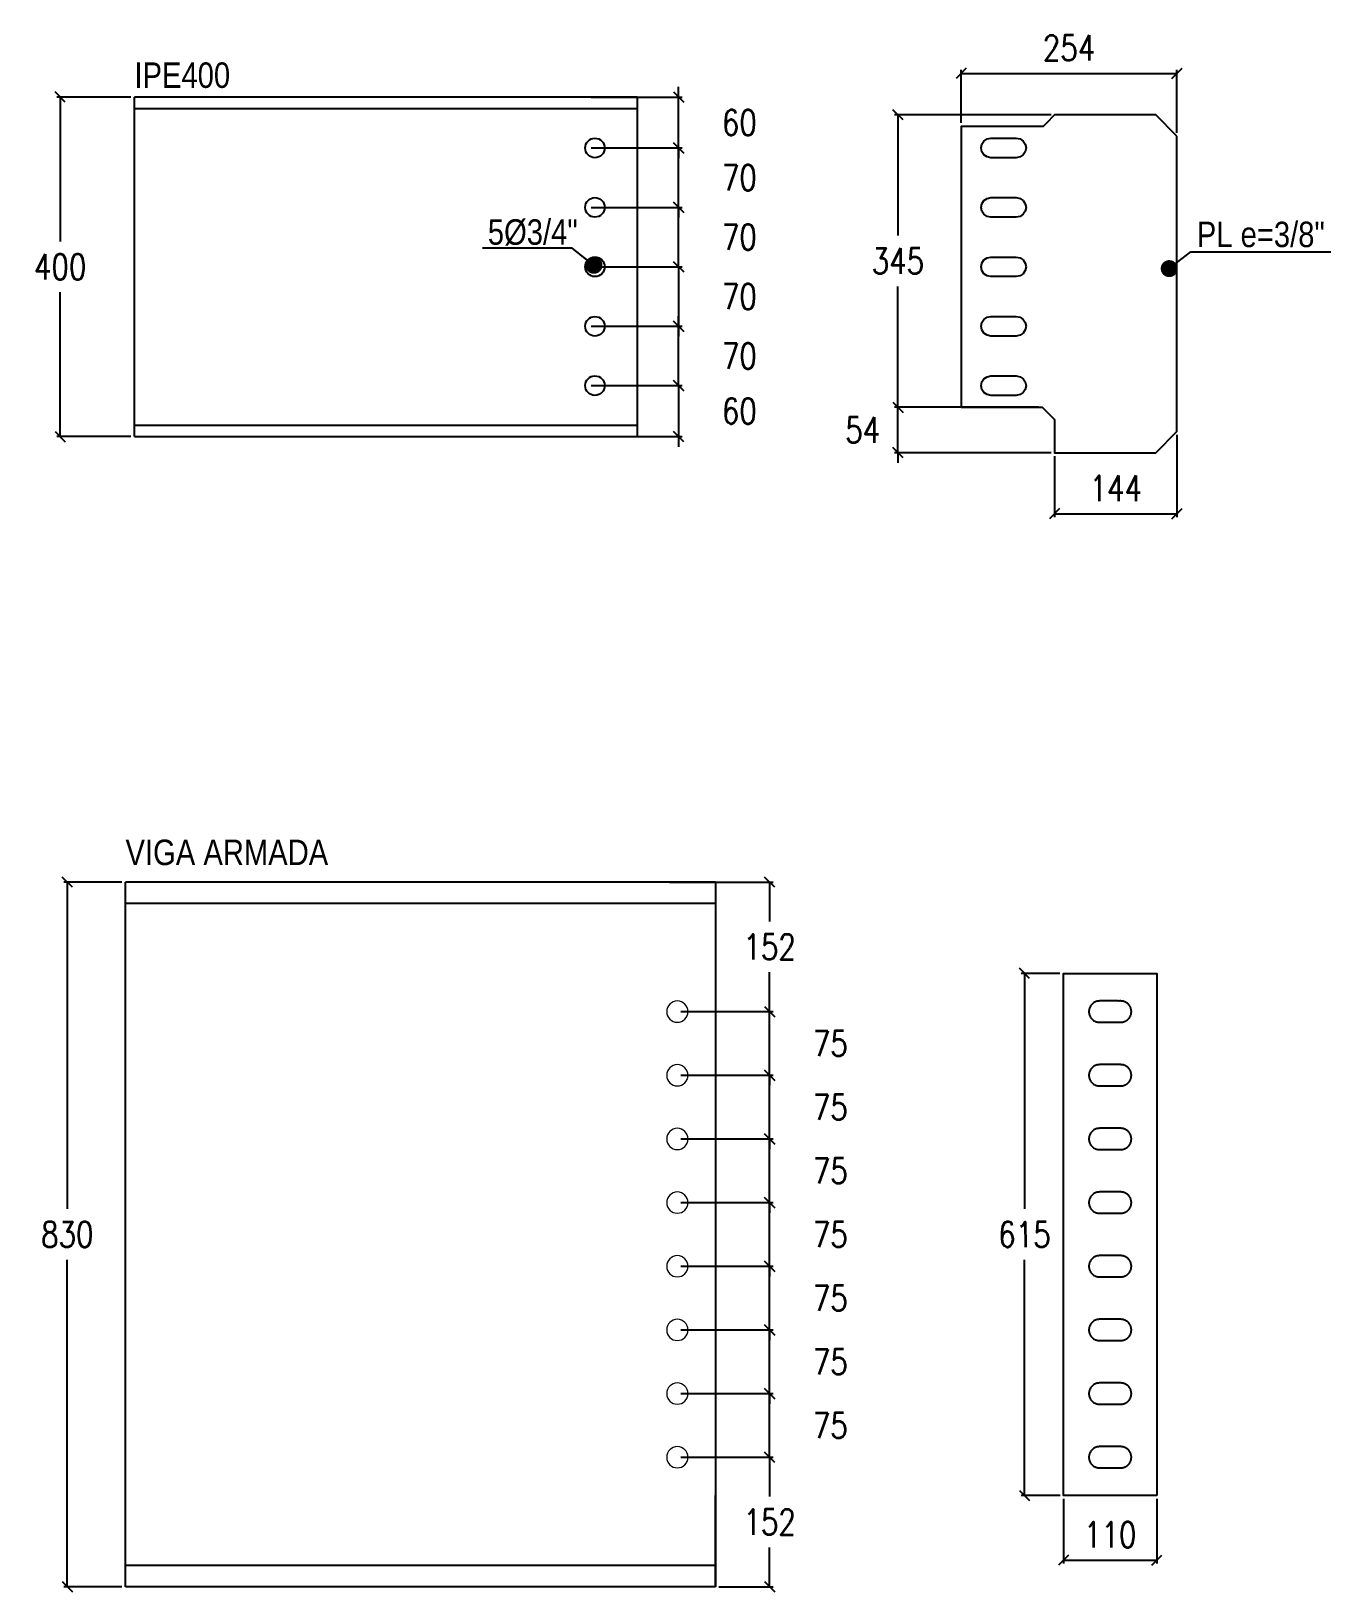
# Model space of a CAD drawing. Header units: millimetres. Extents: x -999 to 93225, y -17477 to 29086.
# Drawn here: x 9172 to 10702, y -11818 to -9980 of the extents above; entities that cross this region are included whole.
import ezdxf
from ezdxf.enums import TextEntityAlignment as Align

# ---------------------------------------------------------------- set-up
doc = ezdxf.new("R2010")
doc.units = ezdxf.units.MM
doc.header["$LTSCALE"] = 0.4
doc.layers.get('0').update_dxf_attribs({"color": 255})
for name, color, linetype in [('COTAS', 8, 'Continuous'), ('P-PLATINA', 6, 'Continuous'), ('perforaciones', 1, 'Continuous')]:
    doc.layers.add(name, color=color, linetype=linetype)
doc.styles.add('Arial Narrow', font='', dxfattribs={"height": 0.2})
doc.styles.add('CNI_COTAS', font='romans.shx', dxfattribs={"width": 0.8})
doc.styles.get('Arial Narrow').set_extended_font_data('Arial Narrow')
doc.dimstyles.new('1.1', dxfattribs={"dimscale": 0, "dimtxt": 15, "dimasz": 20, "dimexe": 2, "dimexo": 2, "dimgap": 7, "dimtad": 1, "dimdec": 0, "dimzin": 4, "dimdsep": 46, "dimtxsty": 'CNI_COTAS', "dimblk": 'DOTSMALL', "dimcen": 0, "dimclrd": 256, "dimclrt": 3, "dimadec": 0, "dimazin": 0, "dimtfac": 1, "dimtdec": 0, "dimtmove": 2, "dimatfit": 0, "dimldrblk": 'DOT', "dimfxl": 0.05, "dimtolj": 1, "dimtzin": 0, "dimarcsym": 1})
doc.dimstyles.new('1.4', dxfattribs={"dimscale": 0, "dimtxt": 30, "dimasz": 12, "dimexe": 4, "dimexo": 4, "dimgap": 15, "dimtad": 1, "dimdec": 0, "dimzin": 4, "dimdsep": 46, "dimtxsty": 'CNI_COTAS', "dimblk": 'OBLIQUE', "dimcen": -0.09, "dimclrd": 256, "dimclrt": 3, "dimadec": 0, "dimazin": 0, "dimtfac": 1, "dimtdec": 0, "dimtmove": 2, "dimatfit": 0, "dimldrblk": 'DOT', "dimfxl": 0.05, "dimtolj": 1, "dimtzin": 0, "dimarcsym": 0})

# ---------------------------------------------------------------- blocks, each defined once
blk = doc.blocks.new('_Oblique')
at = {"color": 0, "linetype": 'ByBlock', "lineweight": -2}
blk.add_line((-0.5, -0.5), (0.5, 0.5), dxfattribs=at)
blk = doc.blocks.new('*D554')
at = {"layer": 'COTAS', "color": 0, "lineweight": -2, "transparency": 16777216}
for p, q in [((9289.2, -10057.5), (9201.8, -10057.5)), ((9289.2, -10457.5), (9201.8, -10457.5))]:
    blk.add_line(p, q, dxfattribs=at)
at = {"layer": 'COTAS', "lineweight": -2, "transparency": 16777216}
for p, q in [((9205.8, -10057.5), (9205.8, -10227.5)), ((9205.8, -10457.5), (9205.8, -10287.5))]:
    blk.add_line(p, q, dxfattribs=at)
at = {"layer": 'Defpoints', "color": 0, "transparency": 16777216}
for p in [(9205.8, -10057.5), (9293.2, -10057.5), (9293.2, -10457.5)]:
    blk.add_point(p, dxfattribs=at)
at = {"layer": 'COTAS', "lineweight": -2, "transparency": 16777216, "xscale": 12, "yscale": 12, "zscale": 12}
for p, rotation in [((9205.8, -10057.5), 90), ((9205.8, -10457.5), 270)]:
    blk.add_blockref('_Oblique', p, dxfattribs=dict(at, rotation=rotation))
at = {"layer": 'COTAS', "color": 3, "transparency": 16777216, "insert": (9205.8, -10257.5), "char_height": 30, "attachment_point": 5, "rotation": 0.01, "style": 'CNI_COTAS'}
blk.add_mtext('\\A1;400', dxfattribs=at)
blk = doc.blocks.new('_Dot')
at = {"color": 0, "linetype": 'ByBlock', "lineweight": -2}
blk.add_line((-0.5, 0), (-1, 0), dxfattribs=at)
at = {"color": 0, "linetype": 'ByBlock', "const_width": 0.5}
blk.add_lwpolyline([(-0.25, 0, 1), (0.25, 0, 1)], format="xyb", close=True, dxfattribs=at)
blk = doc.blocks.new('_DotSmall')
at = {"color": 0, "linetype": 'ByBlock', "const_width": 0.5}
blk.add_lwpolyline([(-0.0625, 0, 1), (0.0625, 0, 1)], format="xyb", close=True, dxfattribs=at)
blk = doc.blocks.new('*D731')
at = {"layer": 'COTAS', "color": 0, "lineweight": -2, "transparency": 16777216}
for p, q in [((10372.7, -10078.5), (10188.3, -10078.5)), ((10358.2, -10423), (10188.3, -10423))]:
    blk.add_line(p, q, dxfattribs=at)
at = {"layer": 'COTAS', "lineweight": -2, "transparency": 16777216}
for p, q in [((10192.3, -10078.5), (10192.3, -10220.7)), ((10192.3, -10423), (10192.3, -10280.7))]:
    blk.add_line(p, q, dxfattribs=at)
at = {"layer": 'Defpoints', "color": 0, "transparency": 16777216}
for p in [(10376.7, -10078.5), (10192.3, -10423), (10362.2, -10423)]:
    blk.add_point(p, dxfattribs=at)
at = {"layer": 'COTAS', "lineweight": -2, "transparency": 16777216, "xscale": 12, "yscale": 12, "zscale": 12}
for p, rotation in [((10192.3, -10078.5), 90), ((10192.3, -10423), 270)]:
    blk.add_blockref('_Oblique', p, dxfattribs=dict(at, rotation=rotation))
at = {"layer": 'COTAS', "color": 3, "transparency": 16777216, "insert": (10192.3, -10250.7), "char_height": 30, "attachment_point": 5, "rotation": 0.01, "style": 'CNI_COTAS'}
blk.add_mtext('\\A1;345', dxfattribs=at)
blk = doc.blocks.new('*D732')
at = {"layer": 'COTAS', "color": 0, "lineweight": -2, "transparency": 16777216}
for p, q in [((10358.2, -10423), (10188.3, -10423)), ((10372.7, -10476.5), (10188.3, -10476.5))]:
    blk.add_line(p, q, dxfattribs=at)
at = {"layer": 'COTAS', "lineweight": -2, "transparency": 16777216}
for p, q in [((10192.3, -10423), (10192.3, -10411)), ((10192.3, -10476.5), (10192.3, -10423)), ((10192.3, -10476.5), (10192.3, -10488.5))]:
    blk.add_line(p, q, dxfattribs=at)
at = {"layer": 'Defpoints', "color": 0, "transparency": 16777216}
for p in [(10192.3, -10423), (10362.2, -10423), (10376.7, -10476.5)]:
    blk.add_point(p, dxfattribs=at)
at = {"layer": 'COTAS', "lineweight": -2, "transparency": 16777216, "xscale": 12, "yscale": 12, "zscale": 12}
for p, rotation in [((10192.3, -10423), 270), ((10192.3, -10476.5), 90)]:
    blk.add_blockref('_Oblique', p, dxfattribs=dict(at, rotation=rotation))
at = {"layer": 'COTAS', "color": 3, "transparency": 16777216, "insert": (10150.8, -10449.7), "char_height": 30, "attachment_point": 5, "rotation": 0.01, "style": 'CNI_COTAS'}
blk.add_mtext('\\A1;54', dxfattribs=at)
blk = doc.blocks.new('*D733')
at = {"layer": 'COTAS', "color": 0, "lineweight": -2, "transparency": 16777216}
for p, q in [((10520.9, -10455.5), (10520.9, -10552.4)), ((10376.7, -10480.5), (10376.7, -10552.4))]:
    blk.add_line(p, q, dxfattribs=at)
at = {"layer": 'COTAS', "lineweight": -2, "transparency": 16777216}
blk.add_line((10376.7, -10548.4), (10520.9, -10548.4), dxfattribs=at)
at = {"layer": 'Defpoints', "color": 0, "transparency": 16777216}
for p in [(10520.9, -10451.5), (10376.7, -10476.5), (10520.9, -10548.4)]:
    blk.add_point(p, dxfattribs=at)
at = {"layer": 'COTAS', "lineweight": -2, "transparency": 16777216, "xscale": 12, "yscale": 12, "zscale": 12, "rotation": 180}
blk.add_blockref('_Oblique', (10376.7, -10548.4), dxfattribs=at)
at = {"layer": 'COTAS', "lineweight": -2, "transparency": 16777216, "xscale": 12, "yscale": 12, "zscale": 12}
blk.add_blockref('_Oblique', (10520.9, -10548.4), dxfattribs=at)
at = {"layer": 'COTAS', "color": 3, "transparency": 16777216, "insert": (10448.8, -10518.4), "char_height": 30, "attachment_point": 5, "style": 'CNI_COTAS'}
blk.add_mtext('\\A1;144', dxfattribs=at)
blk = doc.blocks.new('*D734')
at = {"layer": 'COTAS', "color": 0, "lineweight": -2, "transparency": 16777216}
for p, q in [((10266.7, -10088), (10266.7, -10025.6)), ((10520.9, -10099.5), (10520.9, -10025.6))]:
    blk.add_line(p, q, dxfattribs=at)
at = {"layer": 'COTAS', "lineweight": -2, "transparency": 16777216}
blk.add_line((10266.7, -10029.6), (10520.9, -10029.6), dxfattribs=at)
at = {"layer": 'Defpoints', "color": 0, "transparency": 16777216}
for p in [(10520.9, -10029.6), (10266.7, -10092), (10520.9, -10103.5)]:
    blk.add_point(p, dxfattribs=at)
at = {"layer": 'COTAS', "lineweight": -2, "transparency": 16777216, "xscale": 12, "yscale": 12, "zscale": 12, "rotation": 180}
blk.add_blockref('_Oblique', (10266.7, -10029.6), dxfattribs=at)
at = {"layer": 'COTAS', "lineweight": -2, "transparency": 16777216, "xscale": 12, "yscale": 12, "zscale": 12}
blk.add_blockref('_Oblique', (10520.9, -10029.6), dxfattribs=at)
at = {"layer": 'COTAS', "color": 3, "transparency": 16777216, "insert": (10393.8, -9999.6), "char_height": 30, "attachment_point": 5, "style": 'CNI_COTAS'}
blk.add_mtext('\\A1;254', dxfattribs=at)
blk = doc.blocks.new('*D813')
at = {"layer": 'COTAS', "lineweight": -2, "transparency": 16777216}
for p, q in [((9934.1, -10187.5), (9934.1, -10175.5)), ((9934.1, -10257.5), (9934.1, -10187.5)), ((9934.1, -10257.5), (9934.1, -10269.5))]:
    blk.add_line(p, q, dxfattribs=at)
at = {"layer": 'COTAS', "color": 0, "lineweight": -2, "transparency": 16777216}
for p, q in [((9831.1, -10187.5), (9938.1, -10187.5)), ((9831.1, -10257.5), (9938.1, -10257.5))]:
    blk.add_line(p, q, dxfattribs=at)
at = {"layer": 'Defpoints', "color": 0, "transparency": 16777216}
for p in [(9827.1, -10187.5), (9934.1, -10187.5), (9827.1, -10257.5)]:
    blk.add_point(p, dxfattribs=at)
at = {"layer": 'COTAS', "lineweight": -2, "transparency": 16777216, "xscale": 12, "yscale": 12, "zscale": 12}
for p, rotation in [((9934.1, -10187.5), 270), ((9934.1, -10257.5), 90)]:
    blk.add_blockref('_Oblique', p, dxfattribs=dict(at, rotation=rotation))
at = {"layer": 'COTAS', "color": 3, "transparency": 16777216, "insert": (10005.6, -10222.5), "char_height": 30, "attachment_point": 5, "rotation": 0.01, "style": 'CNI_COTAS'}
blk.add_mtext('\\A1;70', dxfattribs=at)
blk = doc.blocks.new('*D814')
at = {"layer": 'COTAS', "lineweight": -2, "transparency": 16777216}
for p, q in [((9934.1, -10117.5), (9934.1, -10105.5)), ((9934.1, -10187.5), (9934.1, -10117.5)), ((9934.1, -10187.5), (9934.1, -10199.5))]:
    blk.add_line(p, q, dxfattribs=at)
at = {"layer": 'COTAS', "color": 0, "lineweight": -2, "transparency": 16777216}
for p, q in [((9831.1, -10117.5), (9938.1, -10117.5)), ((9831.1, -10187.5), (9938.1, -10187.5))]:
    blk.add_line(p, q, dxfattribs=at)
at = {"layer": 'Defpoints', "color": 0, "transparency": 16777216}
for p in [(9827.1, -10117.5), (9934.1, -10117.5), (9827.1, -10187.5)]:
    blk.add_point(p, dxfattribs=at)
at = {"layer": 'COTAS', "lineweight": -2, "transparency": 16777216, "xscale": 12, "yscale": 12, "zscale": 12}
for p, rotation in [((9934.1, -10117.5), 270), ((9934.1, -10187.5), 90)]:
    blk.add_blockref('_Oblique', p, dxfattribs=dict(at, rotation=rotation))
at = {"layer": 'COTAS', "color": 3, "transparency": 16777216, "insert": (10005.6, -10152.5), "char_height": 30, "attachment_point": 5, "rotation": 0.01, "style": 'CNI_COTAS'}
blk.add_mtext('\\A1;70', dxfattribs=at)
blk = doc.blocks.new('*D815')
at = {"layer": 'COTAS', "lineweight": -2, "transparency": 16777216}
for p, q in [((9934.1, -10057.5), (9934.1, -10045.5)), ((9934.1, -10117.5), (9934.1, -10057.5)), ((9934.1, -10117.5), (9934.1, -10129.5))]:
    blk.add_line(p, q, dxfattribs=at)
at = {"layer": 'COTAS', "color": 0, "lineweight": -2, "transparency": 16777216}
for p, q in [((9831.1, -10057.5), (9938.1, -10057.5)), ((9831.1, -10117.5), (9938.1, -10117.5))]:
    blk.add_line(p, q, dxfattribs=at)
at = {"layer": 'Defpoints', "color": 0, "transparency": 16777216}
for p in [(9827.1, -10057.5), (9934.1, -10057.5), (9827.1, -10117.5)]:
    blk.add_point(p, dxfattribs=at)
at = {"layer": 'COTAS', "lineweight": -2, "transparency": 16777216, "xscale": 12, "yscale": 12, "zscale": 12}
for p, rotation in [((9934.1, -10057.5), 270), ((9934.1, -10117.5), 90)]:
    blk.add_blockref('_Oblique', p, dxfattribs=dict(at, rotation=rotation))
at = {"layer": 'COTAS', "color": 3, "transparency": 16777216, "insert": (10005.6, -10087.5), "char_height": 30, "attachment_point": 5, "rotation": 0.01, "style": 'CNI_COTAS'}
blk.add_mtext('\\A1;60', dxfattribs=at)
blk = doc.blocks.new('*D816')
at = {"layer": 'COTAS', "color": 0, "lineweight": -2, "transparency": 16777216}
for p, q in [((9831.1, -10257.5), (9938.1, -10257.5)), ((9831.1, -10327.5), (9938.1, -10327.5))]:
    blk.add_line(p, q, dxfattribs=at)
at = {"layer": 'COTAS', "lineweight": -2, "transparency": 16777216}
for p, q in [((9934.1, -10257.5), (9934.1, -10245.5)), ((9934.1, -10257.5), (9934.1, -10327.5)), ((9934.1, -10327.5), (9934.1, -10339.5))]:
    blk.add_line(p, q, dxfattribs=at)
at = {"layer": 'Defpoints', "color": 0, "transparency": 16777216}
for p in [(9827.1, -10257.5), (9827.1, -10327.5), (9934.1, -10327.5)]:
    blk.add_point(p, dxfattribs=at)
at = {"layer": 'COTAS', "lineweight": -2, "transparency": 16777216, "xscale": 12, "yscale": 12, "zscale": 12}
for p, rotation in [((9934.1, -10257.5), 270), ((9934.1, -10327.5), 90)]:
    blk.add_blockref('_Oblique', p, dxfattribs=dict(at, rotation=rotation))
at = {"layer": 'COTAS', "color": 3, "transparency": 16777216, "insert": (10005.6, -10292.5), "char_height": 30, "attachment_point": 5, "rotation": 0.01, "style": 'CNI_COTAS'}
blk.add_mtext('\\A1;70', dxfattribs=at)
blk = doc.blocks.new('*D817')
at = {"layer": 'COTAS', "color": 0, "lineweight": -2, "transparency": 16777216}
for p, q in [((9831.1, -10327.5), (9938.1, -10327.5)), ((9831.1, -10397.4), (9938.1, -10397.4))]:
    blk.add_line(p, q, dxfattribs=at)
at = {"layer": 'COTAS', "lineweight": -2, "transparency": 16777216}
for p, q in [((9934.1, -10327.5), (9934.1, -10315.5)), ((9934.1, -10397.4), (9934.1, -10327.5)), ((9934.1, -10397.4), (9934.1, -10409.4))]:
    blk.add_line(p, q, dxfattribs=at)
at = {"layer": 'Defpoints', "color": 0, "transparency": 16777216}
for p in [(9827.1, -10327.5), (9934.1, -10327.5), (9827.1, -10397.4)]:
    blk.add_point(p, dxfattribs=at)
at = {"layer": 'COTAS', "lineweight": -2, "transparency": 16777216, "xscale": 12, "yscale": 12, "zscale": 12}
for p, rotation in [((9934.1, -10327.5), 270), ((9934.1, -10397.4), 90)]:
    blk.add_blockref('_Oblique', p, dxfattribs=dict(at, rotation=rotation))
at = {"layer": 'COTAS', "color": 3, "transparency": 16777216, "insert": (10005.6, -10362.5), "char_height": 30, "attachment_point": 5, "rotation": 0.01, "style": 'CNI_COTAS'}
blk.add_mtext('\\A1;70', dxfattribs=at)
blk = doc.blocks.new('*D818')
at = {"layer": 'COTAS', "lineweight": -2, "transparency": 16777216}
for p, q in [((9934.1, -10397.4), (9934.1, -10385.4)), ((9934.1, -10397.4), (9934.1, -10457.5)), ((9934.1, -10457.5), (9934.1, -10469.5))]:
    blk.add_line(p, q, dxfattribs=at)
at = {"layer": 'COTAS', "color": 0, "lineweight": -2, "transparency": 16777216}
for p, q in [((9831.1, -10397.4), (9938.1, -10397.4)), ((9831.1, -10457.5), (9938.1, -10457.5))]:
    blk.add_line(p, q, dxfattribs=at)
at = {"layer": 'Defpoints', "color": 0, "transparency": 16777216}
for p in [(9827.1, -10397.4), (9827.1, -10457.5), (9934.1, -10457.5)]:
    blk.add_point(p, dxfattribs=at)
at = {"layer": 'COTAS', "lineweight": -2, "transparency": 16777216, "xscale": 12, "yscale": 12, "zscale": 12}
for p, rotation in [((9934.1, -10397.4), 270), ((9934.1, -10457.5), 90)]:
    blk.add_blockref('_Oblique', p, dxfattribs=dict(at, rotation=rotation))
at = {"layer": 'COTAS', "color": 3, "transparency": 16777216, "insert": (10005.6, -10427.5), "char_height": 30, "attachment_point": 5, "rotation": 0.01, "style": 'CNI_COTAS'}
blk.add_mtext('\\A1;60', dxfattribs=at)
blk = doc.blocks.new('*D862')
at = {"layer": 'COTAS', "color": 0, "lineweight": -2, "transparency": 16777216}
for p, q in [((9278.6, -10982.4), (9210.2, -10982.4)), ((9278.6, -11812.4), (9210.2, -11812.4))]:
    blk.add_line(p, q, dxfattribs=at)
at = {"layer": 'COTAS', "lineweight": -2, "transparency": 16777216}
for p, q in [((9214.2, -10982.4), (9214.2, -11367.4)), ((9214.2, -11812.4), (9214.2, -11427.4))]:
    blk.add_line(p, q, dxfattribs=at)
at = {"layer": 'Defpoints', "color": 0, "transparency": 16777216}
for p in [(9214.2, -10982.4), (9282.6, -10982.4), (9282.6, -11812.4)]:
    blk.add_point(p, dxfattribs=at)
at = {"layer": 'COTAS', "lineweight": -2, "transparency": 16777216, "xscale": 12, "yscale": 12, "zscale": 12}
for p, rotation in [((9214.2, -10982.4), 90), ((9214.2, -11812.4), 270)]:
    blk.add_blockref('_Oblique', p, dxfattribs=dict(at, rotation=rotation))
at = {"layer": 'COTAS', "color": 3, "transparency": 16777216, "insert": (9214.2, -11397.4), "char_height": 30, "attachment_point": 5, "rotation": 0.01, "style": 'CNI_COTAS'}
blk.add_mtext('\\A1;830', dxfattribs=at)
blk = doc.blocks.new('*D863')
at = {"layer": 'COTAS', "lineweight": -2, "transparency": 16777216}
for p, q in [((10041.2, -11584.9), (10041.2, -11572.9)), ((10041.2, -11659.9), (10041.2, -11584.9)), ((10041.2, -11659.9), (10041.2, -11671.9))]:
    blk.add_line(p, q, dxfattribs=at)
at = {"layer": 'COTAS', "color": 0, "lineweight": -2, "transparency": 16777216}
for p, q in [((9936.6, -11584.9), (10045.2, -11584.9)), ((9936.6, -11659.9), (10045.2, -11659.9))]:
    blk.add_line(p, q, dxfattribs=at)
at = {"layer": 'Defpoints', "color": 0, "transparency": 16777216}
for p in [(9932.6, -11584.9), (10041.2, -11584.9), (9932.6, -11659.9)]:
    blk.add_point(p, dxfattribs=at)
at = {"layer": 'COTAS', "lineweight": -2, "transparency": 16777216, "xscale": 12, "yscale": 12, "zscale": 12}
for p, rotation in [((10041.2, -11584.9), 270), ((10041.2, -11659.9), 90)]:
    blk.add_blockref('_Oblique', p, dxfattribs=dict(at, rotation=rotation))
at = {"layer": 'COTAS', "color": 3, "transparency": 16777216, "insert": (10112.7, -11622.4), "char_height": 30, "attachment_point": 5, "rotation": 0.01, "style": 'CNI_COTAS'}
blk.add_mtext('\\A1;75', dxfattribs=at)
blk = doc.blocks.new('*D864')
at = {"layer": 'COTAS', "lineweight": -2, "transparency": 16777216}
for p, q in [((10041.2, -11509.9), (10041.2, -11497.9)), ((10041.2, -11584.9), (10041.2, -11509.9)), ((10041.2, -11584.9), (10041.2, -11596.9))]:
    blk.add_line(p, q, dxfattribs=at)
at = {"layer": 'COTAS', "color": 0, "lineweight": -2, "transparency": 16777216}
for p, q in [((9936.6, -11509.9), (10045.2, -11509.9)), ((9936.6, -11584.9), (10045.2, -11584.9))]:
    blk.add_line(p, q, dxfattribs=at)
at = {"layer": 'Defpoints', "color": 0, "transparency": 16777216}
for p in [(9932.6, -11509.9), (10041.2, -11509.9), (9932.6, -11584.9)]:
    blk.add_point(p, dxfattribs=at)
at = {"layer": 'COTAS', "lineweight": -2, "transparency": 16777216, "xscale": 12, "yscale": 12, "zscale": 12}
for p, rotation in [((10041.2, -11509.9), 270), ((10041.2, -11584.9), 90)]:
    blk.add_blockref('_Oblique', p, dxfattribs=dict(at, rotation=rotation))
at = {"layer": 'COTAS', "color": 3, "transparency": 16777216, "insert": (10112.7, -11547.4), "char_height": 30, "attachment_point": 5, "rotation": 0.01, "style": 'CNI_COTAS'}
blk.add_mtext('\\A1;75', dxfattribs=at)
blk = doc.blocks.new('*D865')
at = {"layer": 'COTAS', "color": 0, "lineweight": -2, "transparency": 16777216}
for p, q in [((9936.6, -11434.9), (10045.2, -11434.9)), ((9936.6, -11509.9), (10045.2, -11509.9))]:
    blk.add_line(p, q, dxfattribs=at)
at = {"layer": 'COTAS', "lineweight": -2, "transparency": 16777216}
for p, q in [((10041.2, -11434.9), (10041.2, -11422.9)), ((10041.2, -11509.9), (10041.2, -11434.9)), ((10041.2, -11509.9), (10041.2, -11521.9))]:
    blk.add_line(p, q, dxfattribs=at)
at = {"layer": 'Defpoints', "color": 0, "transparency": 16777216}
for p in [(9932.6, -11434.9), (10041.2, -11434.9), (9932.6, -11509.9)]:
    blk.add_point(p, dxfattribs=at)
at = {"layer": 'COTAS', "lineweight": -2, "transparency": 16777216, "xscale": 12, "yscale": 12, "zscale": 12}
for p, rotation in [((10041.2, -11434.9), 270), ((10041.2, -11509.9), 90)]:
    blk.add_blockref('_Oblique', p, dxfattribs=dict(at, rotation=rotation))
at = {"layer": 'COTAS', "color": 3, "transparency": 16777216, "insert": (10112.7, -11472.4), "char_height": 30, "attachment_point": 5, "rotation": 0.01, "style": 'CNI_COTAS'}
blk.add_mtext('\\A1;75', dxfattribs=at)
blk = doc.blocks.new('*D866')
at = {"layer": 'COTAS', "color": 0, "lineweight": -2, "transparency": 16777216}
for p, q in [((9936.6, -11359.9), (10045.2, -11359.9)), ((9936.6, -11434.9), (10045.2, -11434.9))]:
    blk.add_line(p, q, dxfattribs=at)
at = {"layer": 'COTAS', "lineweight": -2, "transparency": 16777216}
for p, q in [((10041.2, -11359.9), (10041.2, -11347.9)), ((10041.2, -11434.9), (10041.2, -11359.9)), ((10041.2, -11434.9), (10041.2, -11446.9))]:
    blk.add_line(p, q, dxfattribs=at)
at = {"layer": 'Defpoints', "color": 0, "transparency": 16777216}
for p in [(9932.6, -11359.9), (10041.2, -11359.9), (9932.6, -11434.9)]:
    blk.add_point(p, dxfattribs=at)
at = {"layer": 'COTAS', "lineweight": -2, "transparency": 16777216, "xscale": 12, "yscale": 12, "zscale": 12}
for p, rotation in [((10041.2, -11359.9), 270), ((10041.2, -11434.9), 90)]:
    blk.add_blockref('_Oblique', p, dxfattribs=dict(at, rotation=rotation))
at = {"layer": 'COTAS', "color": 3, "transparency": 16777216, "insert": (10112.7, -11397.4), "char_height": 30, "attachment_point": 5, "rotation": 0.01, "style": 'CNI_COTAS'}
blk.add_mtext('\\A1;75', dxfattribs=at)
blk = doc.blocks.new('*D867')
at = {"layer": 'COTAS', "color": 0, "lineweight": -2, "transparency": 16777216}
for p, q in [((9936.6, -11284.9), (10045.2, -11284.9)), ((9936.6, -11359.9), (10045.2, -11359.9))]:
    blk.add_line(p, q, dxfattribs=at)
at = {"layer": 'COTAS', "lineweight": -2, "transparency": 16777216}
for p, q in [((10041.2, -11284.9), (10041.2, -11272.9)), ((10041.2, -11359.9), (10041.2, -11284.9)), ((10041.2, -11359.9), (10041.2, -11371.9))]:
    blk.add_line(p, q, dxfattribs=at)
at = {"layer": 'Defpoints', "color": 0, "transparency": 16777216}
for p in [(9932.6, -11284.9), (10041.2, -11284.9), (9932.6, -11359.9)]:
    blk.add_point(p, dxfattribs=at)
at = {"layer": 'COTAS', "lineweight": -2, "transparency": 16777216, "xscale": 12, "yscale": 12, "zscale": 12}
for p, rotation in [((10041.2, -11284.9), 270), ((10041.2, -11359.9), 90)]:
    blk.add_blockref('_Oblique', p, dxfattribs=dict(at, rotation=rotation))
at = {"layer": 'COTAS', "color": 3, "transparency": 16777216, "insert": (10112.7, -11322.4), "char_height": 30, "attachment_point": 5, "rotation": 0.01, "style": 'CNI_COTAS'}
blk.add_mtext('\\A1;75', dxfattribs=at)
blk = doc.blocks.new('*D868')
at = {"layer": 'COTAS', "color": 0, "lineweight": -2, "transparency": 16777216}
for p, q in [((9936.6, -11209.9), (10045.2, -11209.9)), ((9936.6, -11284.9), (10045.2, -11284.9))]:
    blk.add_line(p, q, dxfattribs=at)
at = {"layer": 'COTAS', "lineweight": -2, "transparency": 16777216}
for p, q in [((10041.2, -11209.9), (10041.2, -11197.9)), ((10041.2, -11284.9), (10041.2, -11209.9)), ((10041.2, -11284.9), (10041.2, -11296.9))]:
    blk.add_line(p, q, dxfattribs=at)
at = {"layer": 'Defpoints', "color": 0, "transparency": 16777216}
for p in [(9932.6, -11209.9), (10041.2, -11209.9), (9932.6, -11284.9)]:
    blk.add_point(p, dxfattribs=at)
at = {"layer": 'COTAS', "lineweight": -2, "transparency": 16777216, "xscale": 12, "yscale": 12, "zscale": 12}
for p, rotation in [((10041.2, -11209.9), 270), ((10041.2, -11284.9), 90)]:
    blk.add_blockref('_Oblique', p, dxfattribs=dict(at, rotation=rotation))
at = {"layer": 'COTAS', "color": 3, "transparency": 16777216, "insert": (10112.7, -11247.4), "char_height": 30, "attachment_point": 5, "rotation": 0.01, "style": 'CNI_COTAS'}
blk.add_mtext('\\A1;75', dxfattribs=at)
blk = doc.blocks.new('*D869')
at = {"layer": 'COTAS', "color": 0, "lineweight": -2, "transparency": 16777216}
for p, q in [((9936.6, -11134.9), (10045.2, -11134.9)), ((9936.6, -11209.9), (10045.2, -11209.9))]:
    blk.add_line(p, q, dxfattribs=at)
at = {"layer": 'COTAS', "lineweight": -2, "transparency": 16777216}
for p, q in [((10041.2, -11134.9), (10041.2, -11122.9)), ((10041.2, -11209.9), (10041.2, -11134.9)), ((10041.2, -11209.9), (10041.2, -11221.9))]:
    blk.add_line(p, q, dxfattribs=at)
at = {"layer": 'Defpoints', "color": 0, "transparency": 16777216}
for p in [(9932.6, -11134.9), (10041.2, -11134.9), (9932.6, -11209.9)]:
    blk.add_point(p, dxfattribs=at)
at = {"layer": 'COTAS', "lineweight": -2, "transparency": 16777216, "xscale": 12, "yscale": 12, "zscale": 12}
for p, rotation in [((10041.2, -11134.9), 270), ((10041.2, -11209.9), 90)]:
    blk.add_blockref('_Oblique', p, dxfattribs=dict(at, rotation=rotation))
at = {"layer": 'COTAS', "color": 3, "transparency": 16777216, "insert": (10112.7, -11172.4), "char_height": 30, "attachment_point": 5, "rotation": 0.01, "style": 'CNI_COTAS'}
blk.add_mtext('\\A1;75', dxfattribs=at)
blk = doc.blocks.new('*D870')
at = {"layer": 'COTAS', "color": 0, "lineweight": -2, "transparency": 16777216}
for p, q in [((9936.6, -11659.9), (10045.2, -11659.9)), ((9981.6, -11812.4), (10045.2, -11812.4))]:
    blk.add_line(p, q, dxfattribs=at)
at = {"layer": 'COTAS', "lineweight": -2, "transparency": 16777216}
for p, q in [((10041.2, -11659.9), (10041.2, -11706.1)), ((10041.2, -11812.4), (10041.2, -11766.1))]:
    blk.add_line(p, q, dxfattribs=at)
at = {"layer": 'Defpoints', "color": 0, "transparency": 16777216}
for p in [(9932.6, -11659.9), (9977.6, -11812.4), (10041.2, -11812.4)]:
    blk.add_point(p, dxfattribs=at)
at = {"layer": 'COTAS', "lineweight": -2, "transparency": 16777216, "xscale": 12, "yscale": 12, "zscale": 12}
for p, rotation in [((10041.2, -11659.9), 90), ((10041.2, -11812.4), 270)]:
    blk.add_blockref('_Oblique', p, dxfattribs=dict(at, rotation=rotation))
at = {"layer": 'COTAS', "color": 3, "transparency": 16777216, "insert": (10041.2, -11736.1), "char_height": 30, "attachment_point": 5, "rotation": 0.01, "style": 'CNI_COTAS'}
blk.add_mtext('\\A1;152', dxfattribs=at)
blk = doc.blocks.new('*D871')
at = {"layer": 'COTAS', "color": 0, "lineweight": -2, "transparency": 16777216}
for p, q in [((9923.4, -10982.4), (10045.2, -10982.4)), ((9936.6, -11134.9), (10045.2, -11134.9))]:
    blk.add_line(p, q, dxfattribs=at)
at = {"layer": 'COTAS', "lineweight": -2, "transparency": 16777216}
for p, q in [((10041.2, -10982.4), (10041.2, -11028.6)), ((10041.2, -11134.9), (10041.2, -11088.6))]:
    blk.add_line(p, q, dxfattribs=at)
at = {"layer": 'Defpoints', "color": 0, "transparency": 16777216}
for p in [(9919.4, -10982.4), (9932.6, -11134.9), (10041.2, -11134.9)]:
    blk.add_point(p, dxfattribs=at)
at = {"layer": 'COTAS', "lineweight": -2, "transparency": 16777216, "xscale": 12, "yscale": 12, "zscale": 12}
for p, rotation in [((10041.2, -10982.4), 90), ((10041.2, -11134.9), 270)]:
    blk.add_blockref('_Oblique', p, dxfattribs=dict(at, rotation=rotation))
at = {"layer": 'COTAS', "color": 3, "transparency": 16777216, "insert": (10041.2, -11058.6), "char_height": 30, "attachment_point": 5, "rotation": 0.01, "style": 'CNI_COTAS'}
blk.add_mtext('\\A1;152', dxfattribs=at)
blk = doc.blocks.new('*D872')
at = {"layer": 'COTAS', "color": 0, "lineweight": -2, "transparency": 16777216}
for p, q in [((10383.1, -11089.9), (10337.3, -11089.9)), ((10383.2, -11704.9), (10337.3, -11704.9))]:
    blk.add_line(p, q, dxfattribs=at)
at = {"layer": 'COTAS', "lineweight": -2, "transparency": 16777216}
for p, q in [((10341.3, -11089.9), (10341.3, -11367.4)), ((10341.3, -11704.9), (10341.3, -11427.4))]:
    blk.add_line(p, q, dxfattribs=at)
at = {"layer": 'Defpoints', "color": 0, "transparency": 16777216}
for p in [(10341.3, -11089.9), (10387.1, -11089.9), (10387.2, -11704.9)]:
    blk.add_point(p, dxfattribs=at)
at = {"layer": 'COTAS', "lineweight": -2, "transparency": 16777216, "xscale": 12, "yscale": 12, "zscale": 12}
for p, rotation in [((10341.3, -11089.9), 90), ((10341.3, -11704.9), 270)]:
    blk.add_blockref('_Oblique', p, dxfattribs=dict(at, rotation=rotation))
at = {"layer": 'COTAS', "color": 3, "transparency": 16777216, "insert": (10341.3, -11397.4), "char_height": 30, "attachment_point": 5, "rotation": 0.01, "style": 'CNI_COTAS'}
blk.add_mtext('\\A1;615', dxfattribs=at)
blk = doc.blocks.new('*D878')
at = {"layer": 'COTAS', "color": 0, "lineweight": -2, "transparency": 16777216}
for p, q in [((10387.2, -11708.9), (10387.2, -11785.1)), ((10497.2, -11708.9), (10497.2, -11785.1))]:
    blk.add_line(p, q, dxfattribs=at)
at = {"layer": 'COTAS', "lineweight": -2, "transparency": 16777216}
blk.add_line((10387.2, -11781.1), (10497.2, -11781.1), dxfattribs=at)
at = {"layer": 'Defpoints', "color": 0, "transparency": 16777216}
for p in [(10387.2, -11704.9), (10497.2, -11704.9), (10497.2, -11781.1)]:
    blk.add_point(p, dxfattribs=at)
at = {"layer": 'COTAS', "lineweight": -2, "transparency": 16777216, "xscale": 12, "yscale": 12, "zscale": 12, "rotation": 180}
blk.add_blockref('_Oblique', (10387.2, -11781.1), dxfattribs=at)
at = {"layer": 'COTAS', "lineweight": -2, "transparency": 16777216, "xscale": 12, "yscale": 12, "zscale": 12}
blk.add_blockref('_Oblique', (10497.2, -11781.1), dxfattribs=at)
at = {"layer": 'COTAS', "color": 3, "transparency": 16777216, "insert": (10442.2, -11751.1), "char_height": 30, "attachment_point": 5, "style": 'CNI_COTAS'}
blk.add_mtext('\\A1;110', dxfattribs=at)

msp = doc.modelspace()

# ---------------------------------------------------------------- linework, layer by layer
at = {"color": 2, "linetype": 'Continuous'}
for p, q in [((9293.2, -10457.5), (9293.2, -10057.5)), ((9885.4, -10057.5), (9293.2, -10057.5)), ((9293.2, -10071), (9885.4, -10071)), ((9885.5, -10457.5), (9885.5, -10057.5)), ((9293.2, -10444), (9885.4, -10444)), ((9293.2, -10457.5), (9885.4, -10457.5)), ((9977.6, -10982.4), (9282.6, -10982.4)), ((9282.6, -11812.4), (9282.6, -10982.4)), ((9977.6, -10982.4), (9977.6, -11704.9)), ((9977.6, -11007.4), (9282.6, -11007.4)), ((9977.6, -11704.9), (9977.6, -11812.4)), ((9977.6, -11787.4), (9282.6, -11787.4)), ((9977.6, -11812.4), (9282.6, -11812.4))]:
    msp.add_line(p, q, dxfattribs=at)
at = {"color": 2, "linetype": 'Continuous', "extrusion": (0, 1, -2.22045e-16)}
msp.add_line((9977.6, -11812.4), (9977.6, -11704.9), dxfattribs=at)
at = {"layer": 'P-PLATINA', "linetype": 'Continuous'}
for p, q in [((10290.2, -10257.5), (10291, -10253.1)), ((10291, -10261.9), (10290.2, -10257.5)), ((10291, -10253.1), (10293.5, -10249.4)), ((10293.5, -10249.4), (10297.3, -10246.9)), ((10297.3, -10246.9), (10301.7, -10246)), ((10301.7, -10246), (10331.7, -10246)), ((10301.7, -10246), (10306, -10246)), ((10331.7, -10246), (10336.1, -10246.9)), ((10336.1, -10246.9), (10339.8, -10249.4)), ((10339.8, -10249.4), (10342.3, -10253.1)), ((10342.3, -10253.1), (10343.2, -10257.5)), ((10343.2, -10257.5), (10342.3, -10261.9)), ((10293.5, -10265.6), (10291, -10261.9)), ((10297.3, -10268.1), (10293.5, -10265.6)), ((10301.7, -10269), (10297.3, -10268.1)), ((10331.7, -10269), (10301.7, -10269)), ((10306, -10269), (10301.7, -10269)), ((10336.1, -10268.1), (10331.7, -10269)), ((10339.8, -10265.6), (10336.1, -10268.1)), ((10342.3, -10261.9), (10339.8, -10265.6)), ((10290.2, -10327.5), (10291, -10323.1)), ((10291, -10331.9), (10290.2, -10327.5)), ((10291, -10323.1), (10293.5, -10319.4)), ((10293.5, -10335.6), (10291, -10331.9)), ((10293.5, -10319.4), (10297.3, -10316.9)), ((10297.3, -10316.9), (10301.7, -10316)), ((10301.7, -10316), (10331.7, -10316)), ((10301.7, -10316), (10306, -10316)), ((10331.7, -10316), (10336.1, -10316.9)), ((10336.1, -10316.9), (10339.8, -10319.4)), ((10339.8, -10319.4), (10342.3, -10323.1)), ((10342.3, -10331.9), (10339.8, -10335.6)), ((10342.3, -10323.1), (10343.2, -10327.5)), ((10343.2, -10327.5), (10342.3, -10331.9)), ((10297.3, -10338.1), (10293.5, -10335.6)), ((10301.7, -10339), (10297.3, -10338.1)), ((10331.7, -10339), (10301.7, -10339)), ((10306, -10339), (10301.7, -10339)), ((10336.1, -10338.1), (10331.7, -10339)), ((10339.8, -10335.6), (10336.1, -10338.1)), ((10293.5, -10389.4), (10297.3, -10386.9)), ((10297.3, -10386.9), (10301.7, -10386)), ((10301.7, -10386), (10331.7, -10386)), ((10301.7, -10386), (10306, -10386)), ((10331.7, -10386), (10336.1, -10386.9)), ((10336.1, -10386.9), (10339.8, -10389.4)), ((10290.2, -10397.5), (10291, -10393.1)), ((10291, -10401.9), (10290.2, -10397.5)), ((10291, -10393.1), (10293.5, -10389.4)), ((10293.5, -10405.6), (10291, -10401.9)), ((10297.3, -10408.1), (10293.5, -10405.6)), ((10339.8, -10405.6), (10336.1, -10408.1)), ((10339.8, -10389.4), (10342.3, -10393.1)), ((10342.3, -10401.9), (10339.8, -10405.6)), ((10342.3, -10393.1), (10343.2, -10397.5)), ((10343.2, -10397.5), (10342.3, -10401.9)), ((10301.7, -10409), (10297.3, -10408.1)), ((10331.7, -10409), (10301.7, -10409)), ((10306, -10409), (10301.7, -10409)), ((10336.1, -10408.1), (10331.7, -10409))]:
    msp.add_line(p, q, dxfattribs=at)
for points in [[(10520.9, -10103.5), (10495.9, -10078.5), (10376.7, -10078.5), (10366.7, -10088.5), (10363.2, -10092), (10266.7, -10092), (10266.7, -10423), (10362.2, -10423), (10376.7, -10437.5), (10376.7, -10476.5), (10495.9, -10476.5), (10520.9, -10451.5)], [(10497.2, -11704.9), (10387.2, -11704.9), (10387.2, -11089.9), (10497.2, -11089.9)]]:
    msp.add_lwpolyline(points, close=True, dxfattribs=at)
for points in [[(10306, -10129), (10301.7, -10129), (10297.3, -10128.1), (10293.5, -10125.6), (10291, -10121.9), (10290.2, -10117.5), (10291, -10113.1), (10293.5, -10109.4), (10297.3, -10106.9), (10301.7, -10106), (10306, -10106)], [(10301.7, -10106), (10331.7, -10106), (10336.1, -10106.9), (10339.8, -10109.4), (10342.3, -10113.1), (10343.2, -10117.5), (10342.3, -10121.9), (10339.8, -10125.6), (10336.1, -10128.1), (10331.7, -10129), (10301.7, -10129)], [(10306, -10199), (10301.7, -10199), (10297.3, -10198.1), (10293.5, -10195.6), (10291, -10191.9), (10290.2, -10187.5), (10291, -10183.1), (10293.5, -10179.4), (10297.3, -10176.9), (10301.7, -10176), (10306, -10176)], [(10301.7, -10176), (10331.7, -10176), (10336.1, -10176.9), (10339.8, -10179.4), (10342.3, -10183.1), (10343.2, -10187.5), (10342.3, -10191.9), (10339.8, -10195.6), (10336.1, -10198.1), (10331.7, -10199), (10301.7, -10199)]]:
    msp.add_lwpolyline(points, dxfattribs=at)
for points in [[(10429.7, -11122.4), (10442.2, -11122.4), (10454.7, -11122.4), (10467.2, -11122.4), (10467.2, -11134.9), (10467.2, -11147.4), (10454.7, -11147.4), (10442.2, -11147.4), (10429.7, -11147.4), (10417.2, -11147.4), (10417.2, -11134.9), (10417.2, -11122.4), (10429.7, -11122.4)], [(10429.7, -11197.4), (10442.2, -11197.4), (10454.7, -11197.4), (10467.2, -11197.4), (10467.2, -11209.9), (10467.2, -11222.4), (10454.7, -11222.4), (10442.2, -11222.4), (10429.7, -11222.4), (10417.2, -11222.4), (10417.2, -11209.9), (10417.2, -11197.4), (10429.7, -11197.4)], [(10429.7, -11272.4), (10442.2, -11272.4), (10454.7, -11272.4), (10467.2, -11272.4), (10467.2, -11284.9), (10467.2, -11297.4), (10454.7, -11297.4), (10442.2, -11297.4), (10429.7, -11297.4), (10417.2, -11297.4), (10417.2, -11284.9), (10417.2, -11272.4), (10429.7, -11272.4)], [(10429.7, -11347.4), (10442.2, -11347.4), (10454.7, -11347.4), (10467.2, -11347.4), (10467.2, -11359.9), (10467.2, -11372.4), (10454.7, -11372.4), (10442.2, -11372.4), (10429.7, -11372.4), (10417.2, -11372.4), (10417.2, -11359.9), (10417.2, -11347.4), (10429.7, -11347.4)], [(10429.7, -11422.4), (10442.2, -11422.4), (10454.7, -11422.4), (10467.2, -11422.4), (10467.2, -11434.9), (10467.2, -11447.4), (10454.7, -11447.4), (10442.2, -11447.4), (10429.7, -11447.4), (10417.2, -11447.4), (10417.2, -11434.9), (10417.2, -11422.4), (10429.7, -11422.4)], [(10429.7, -11497.4), (10442.2, -11497.4), (10454.7, -11497.4), (10467.2, -11497.4), (10467.2, -11509.9), (10467.2, -11522.4), (10454.7, -11522.4), (10442.2, -11522.4), (10429.7, -11522.4), (10417.2, -11522.4), (10417.2, -11509.9), (10417.2, -11497.4), (10429.7, -11497.4)], [(10429.7, -11572.4), (10442.2, -11572.4), (10454.7, -11572.4), (10467.2, -11572.4), (10467.2, -11584.9), (10467.2, -11597.4), (10454.7, -11597.4), (10442.2, -11597.4), (10429.7, -11597.4), (10417.2, -11597.4), (10417.2, -11584.9), (10417.2, -11572.4), (10429.7, -11572.4)], [(10429.7, -11647.4), (10442.2, -11647.4), (10454.7, -11647.4), (10467.2, -11647.4), (10467.2, -11659.9), (10467.2, -11672.4), (10454.7, -11672.4), (10442.2, -11672.4), (10429.7, -11672.4), (10417.2, -11672.4), (10417.2, -11659.9), (10417.2, -11647.4), (10429.7, -11647.4)]]:
    msp.add_rational_spline(points, [1, 1, 1, 0.707106781187, 1, 0.707106781187, 1, 1, 1, 0.707106781187, 1, 0.707106781187, 1], degree=2, knots=[0, 0, 0, 1, 1, 2.570796, 2.570796, 4.141593, 4.141593, 5.141593, 5.141593, 6.712389, 6.712389, 8.283185, 8.283185, 8.283185], dxfattribs=at)
at = {"layer": 'perforaciones'}
for centre in [(9835.5, -10117.5), (9835.5, -10187.5), (9835.5, -10257.5), (9835.5, -10327.5), (9835.5, -10397.4)]:
    msp.add_circle(centre, 11.5, dxfattribs=at)
at = {"layer": 'perforaciones', "linetype": 'Continuous', "lineweight": 0, "extrusion": (0, 2.22045e-16, -1)}
for centre in [(-9932.6, -11134.9), (-9932.6, -11209.9), (-9932.6, -11284.9), (-9932.6, -11359.9), (-9932.6, -11434.9), (-9932.6, -11509.9), (-9932.6, -11584.9), (-9932.6, -11659.9)]:
    msp.add_circle(centre, 12.5, dxfattribs=at)

# ---------------------------------------------------------------- texts
at = {"color": 96, "style": 'Arial Narrow'}
for s, p in [('IPE400', (9349.6, -10031.7)), ('5%%C3/4"', (9762.3, -10216.5)), ('PL e=3/8"', (10619.6, -10219.3)), ('VIGA ARMADA', (9402.1, -10947.3))]:
    msp.add_text(s, height=30, dxfattribs=at).set_placement(p, align=Align.MIDDLE_CENTER)

# ---------------------------------------------------------------- dimensions: what is measured, and where the dimension line sits
at = {"layer": 'COTAS'}
for base, p1, p2, picture, middle in [((10520.9, -10029.6), (10266.7, -10092), (10520.9, -10103.5), '*D734', (10393.8, -9999.6)), ((10520.9, -10548.4), (10376.7, -10476.5), (10520.9, -10451.5), '*D733', (10448.8, -10518.4)), ((10497.2, -11781.1), (10387.2, -11704.9), (10497.2, -11704.9), '*D878', (10442.2, -11751.1))]:
    dim = msp.add_linear_dim(base=base, p1=p1, p2=p2, dimstyle='1.4', override={"dimscale": 1}, dxfattribs=at)
    dim.commit()
    dim.dimension.update_dxf_attribs({"geometry": picture, "text_midpoint": middle})
for base, p1, p2, picture, middle in [((9205.8, -10057.5), (9293.2, -10457.5), (9293.2, -10057.5), '*D554', (9205.8, -10257.5)), ((9934.1, -10057.5), (9827.1, -10117.5), (9827.1, -10057.5), '*D815', (10005.6, -10087.5)), ((10192.34108, -10422.98267), (10376.65589, -10078.48266), (10362.15589, -10422.98267), '*D731', (10192.34108, -10250.73266)), ((9934.1, -10117.5), (9827.1, -10187.5), (9827.1, -10117.5), '*D814', (10005.6, -10152.5)), ((9934.1, -10187.5), (9827.1, -10257.5), (9827.1, -10187.5), '*D813', (10005.6, -10222.5)), ((9934.1, -10327.5), (9827.1, -10257.5), (9827.1, -10327.5), '*D816', (10005.6, -10292.5)), ((9934.1, -10327.5), (9827.1, -10397.4), (9827.1, -10327.5), '*D817', (10005.6, -10362.5)), ((9934.1, -10457.5), (9827.1, -10397.4), (9827.1, -10457.5), '*D818', (10005.6, -10427.5)), ((10192.341079, -10422.982665), (10376.655887, -10476.482666), (10362.155891, -10422.982665), '*D732', (10150.841079, -10449.732666)), ((9214.2, -10982.4), (9282.6, -11812.4), (9282.6, -10982.4), '*D862', (9214.2, -11397.4)), ((10041.1861871, -11134.8851541), (9919.41486, -10982.3851541), (9932.5857837, -11134.8851541), '*D871', (10041.1861871, -11058.6351541)), ((10341.3, -11089.9), (10387.2, -11704.9), (10387.1, -11089.9), '*D872', (10341.3, -11397.4)), ((10041.2, -11134.9), (9932.6, -11209.9), (9932.6, -11134.9), '*D869', (10112.7, -11172.4)), ((10041.2, -11209.9), (9932.6, -11284.9), (9932.6, -11209.9), '*D868', (10112.7, -11247.4)), ((10041.2, -11284.9), (9932.6, -11359.9), (9932.6, -11284.9), '*D867', (10112.7, -11322.4)), ((10041.2, -11359.9), (9932.6, -11434.9), (9932.6, -11359.9), '*D866', (10112.7, -11397.4)), ((10041.2, -11434.9), (9932.6, -11509.9), (9932.6, -11434.9), '*D865', (10112.7, -11472.4)), ((10041.2, -11509.9), (9932.6, -11584.9), (9932.6, -11509.9), '*D864', (10112.7, -11547.4)), ((10041.2, -11584.9), (9932.6, -11659.9), (9932.6, -11584.9), '*D863', (10112.7, -11622.4)), ((10041.1861871, -11812.3851541), (9932.5857837, -11659.8851541), (9977.5876068, -11812.3851541), '*D870', (10041.1861871, -11736.1351541))]:
    dim = msp.add_linear_dim(base=base, p1=p1, p2=p2, angle=90, dimstyle='1.4', override={"dimscale": 1}, dxfattribs=at)
    dim.commit()
    dim.dimension.update_dxf_attribs({"geometry": picture, "text_midpoint": middle, "text_rotation": 0.01})

# ---------------------------------------------------------------- leaders
for points in [[(9834.4, -10255.7), (9808.9, -10235.7), (9703.3, -10235.7)], [(10511.8, -10259.6), (10537.4, -10239.7), (10702, -10239.7)]]:
    msp.add_leader(points, dimstyle='1.1', override={"dimscale": 1}, dxfattribs=at)

doc.saveas('drawing.dxf')
